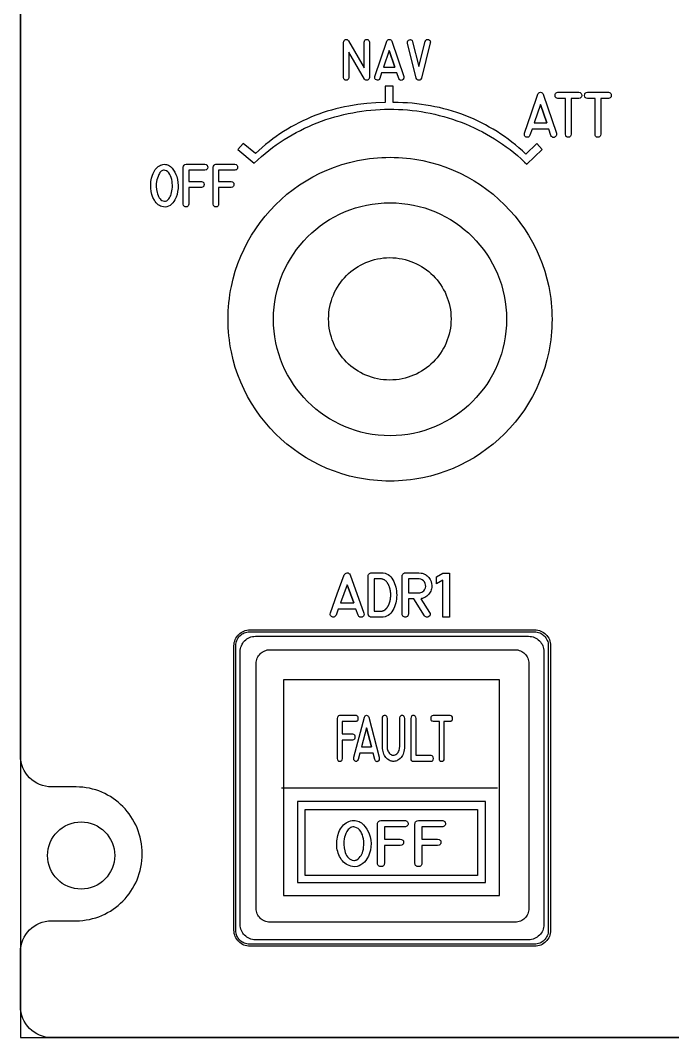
# Model space of a CAD drawing. Extents: x 27 to 704, y 10 to 614.
# Drawn here: x 27 to 75.3, y 416.3 to 491.7 of the extents above; entities that cross this region are included whole.
import ezdxf

# ---------------------------------------------------------------- set-up
doc = ezdxf.new("R2010")
doc.units = 0
for name, color, linetype in [('_BACKPANEL', 5, 'CONTINUOUS'), ('_ENGRAVING', 105, 'CONTINUOUS'), ('_LABELS', 30, 'CONTINUOUS'), ('_TOPLAYER', 1, 'CONTINUOUS')]:
    doc.layers.add(name, color=color, linetype=linetype)

msp = doc.modelspace()

# ---------------------------------------------------------------- linework, layer by layer
at = {"layer": '_BACKPANEL'}
for points in [[(26.965, 549.313), (26.965, 544.563), (26.965, 535.063), (26.965, 525.563), (26.965, 506.563), (26.965, 425.813), (26.965, 416.313), (171.965, 416.313), (171.965, 425.813), (171.965, 506.563), (171.965, 525.563), (171.965, 535.063), (171.965, 544.563), (171.965, 549.313)], [(58.87, 469.59), (58.864, 469.357), (58.847, 469.127), (58.818, 468.9), (58.778, 468.676), (58.728, 468.457), (58.666, 468.242), (58.595, 468.031), (58.514, 467.825), (58.423, 467.624), (58.323, 467.429), (58.214, 467.239), (58.096, 467.055), (57.969, 466.877), (57.835, 466.705), (57.692, 466.541), (57.542, 466.383), (57.384, 466.233), (57.22, 466.091), (57.048, 465.956), (56.871, 465.829), (56.687, 465.711), (56.497, 465.602), (56.301, 465.502), (56.1, 465.411), (55.894, 465.33), (55.683, 465.259), (55.468, 465.198), (55.249, 465.147), (55.025, 465.107), (54.798, 465.078), (54.568, 465.061), (54.335, 465.055), (54.101, 465.061), (53.871, 465.078), (53.644, 465.107), (53.421, 465.147), (53.201, 465.198), (52.986, 465.259), (52.775, 465.33), (52.569, 465.411), (52.368, 465.502), (52.173, 465.602), (51.983, 465.711), (51.799, 465.829), (51.621, 465.956), (51.45, 466.091), (51.285, 466.233), (51.127, 466.383), (50.977, 466.541), (50.835, 466.705), (50.7, 466.877), (50.574, 467.055), (50.456, 467.239), (50.346, 467.429), (50.246, 467.624), (50.155, 467.825), (50.074, 468.031), (50.003, 468.242), (49.942, 468.457), (49.891, 468.676), (49.851, 468.9), (49.822, 469.127), (49.805, 469.357), (49.799, 469.59), (49.805, 469.824), (49.822, 470.054), (49.851, 470.281), (49.891, 470.505), (49.942, 470.724), (50.003, 470.939), (50.074, 471.15), (50.155, 471.356), (50.246, 471.557), (50.346, 471.752), (50.456, 471.942), (50.574, 472.126), (50.7, 472.304), (50.835, 472.476), (50.977, 472.64), (51.127, 472.798), (51.285, 472.948), (51.45, 473.09), (51.621, 473.225), (51.799, 473.352), (51.983, 473.469), (52.173, 473.579), (52.368, 473.679), (52.569, 473.77), (52.775, 473.851), (52.986, 473.922), (53.201, 473.983), (53.421, 474.034), (53.644, 474.074), (53.871, 474.103), (54.101, 474.12), (54.335, 474.126), (54.568, 474.12), (54.798, 474.103), (55.025, 474.074), (55.249, 474.034), (55.468, 473.983), (55.683, 473.922), (55.894, 473.851), (56.1, 473.77), (56.301, 473.679), (56.497, 473.579), (56.687, 473.469), (56.871, 473.352), (57.048, 473.225), (57.22, 473.09), (57.384, 472.948), (57.542, 472.798), (57.692, 472.64), (57.835, 472.476), (57.969, 472.304), (58.096, 472.126), (58.214, 471.942), (58.323, 471.752), (58.423, 471.557), (58.514, 471.356), (58.595, 471.15), (58.666, 470.939), (58.728, 470.724), (58.778, 470.505), (58.818, 470.281), (58.847, 470.054), (58.864, 469.824)], [(43.954, 446.388), (65.05, 446.388), (65.155, 446.383), (65.257, 446.367), (65.356, 446.342), (65.45, 446.307), (65.54, 446.264), (65.625, 446.213), (65.704, 446.154), (65.777, 446.088), (65.843, 446.015), (65.902, 445.936), (65.953, 445.851), (65.996, 445.761), (66.031, 445.667), (66.056, 445.568), (66.072, 445.466), (66.077, 445.36), (66.077, 424.265), (66.072, 424.16), (66.056, 424.058), (66.031, 423.959), (65.996, 423.865), (65.953, 423.775), (65.902, 423.69), (65.843, 423.611), (65.777, 423.538), (65.704, 423.472), (65.625, 423.413), (65.54, 423.362), (65.45, 423.318), (65.356, 423.284), (65.257, 423.259), (65.155, 423.243), (65.05, 423.238), (43.954, 423.238), (43.849, 423.243), (43.747, 423.259), (43.648, 423.284), (43.553, 423.318), (43.464, 423.362), (43.379, 423.413), (43.3, 423.472), (43.227, 423.538), (43.161, 423.611), (43.102, 423.69), (43.05, 423.775), (43.007, 423.865), (42.973, 423.959), (42.948, 424.058), (42.932, 424.16), (42.927, 424.265), (42.927, 445.36), (42.932, 445.466), (42.948, 445.568), (42.973, 445.667), (43.007, 445.761), (43.05, 445.851), (43.102, 445.936), (43.161, 446.015), (43.227, 446.088), (43.3, 446.154), (43.379, 446.213), (43.464, 446.264), (43.553, 446.307), (43.648, 446.342), (43.747, 446.367), (43.849, 446.383)], [(28.977, 429.813), (28.99, 430.067), (29.028, 430.314), (29.089, 430.553), (29.173, 430.781), (29.278, 430.999), (29.402, 431.204), (29.545, 431.396), (29.706, 431.572), (29.883, 431.733), (30.074, 431.876), (30.279, 432.001), (30.497, 432.106), (30.725, 432.189), (30.964, 432.251), (31.211, 432.288), (31.465, 432.301), (31.72, 432.288), (31.967, 432.251), (32.205, 432.189), (32.434, 432.106), (32.651, 432.001), (32.857, 431.876), (33.048, 431.733), (33.225, 431.572), (33.385, 431.396), (33.529, 431.204), (33.653, 430.999), (33.758, 430.781), (33.842, 430.553), (33.903, 430.314), (33.941, 430.067), (33.954, 429.813), (33.941, 429.559), (33.903, 429.311), (33.842, 429.073), (33.758, 428.844), (33.653, 428.627), (33.529, 428.422), (33.385, 428.23), (33.225, 428.054), (33.048, 427.893), (32.857, 427.75), (32.651, 427.625), (32.434, 427.52), (32.205, 427.437), (31.967, 427.375), (31.72, 427.338), (31.465, 427.325), (31.211, 427.338), (30.964, 427.375), (30.725, 427.437), (30.497, 427.52), (30.279, 427.625), (30.074, 427.75), (29.883, 427.893), (29.706, 428.054), (29.545, 428.23), (29.402, 428.422), (29.278, 428.627), (29.173, 428.844), (29.089, 429.073), (29.028, 429.311), (28.99, 429.559)]]:
    msp.add_lwpolyline(points, close=True, dxfattribs=at)
at = {"layer": '_ENGRAVING'}
for points in [[(52.818, 487.478), (52.809, 487.407), (52.783, 487.351), (52.739, 487.309), (52.678, 487.28), (52.611, 487.27), (52.553, 487.281), (52.502, 487.314), (52.46, 487.368), (51.296, 489.36), (51.296, 487.478), (51.272, 487.387), (51.232, 487.323), (51.205, 487.3), (51.174, 487.284), (51.1, 487.271), (51.026, 487.284), (50.995, 487.3), (50.969, 487.323), (50.929, 487.387), (50.906, 487.478), (50.906, 490.089), (50.923, 490.159), (50.953, 490.216), (50.996, 490.26), (51.053, 490.291), (51.114, 490.304), (51.169, 490.293), (51.219, 490.258), (51.264, 490.2), (52.428, 488.205), (52.428, 490.089), (52.45, 490.181), (52.491, 490.247), (52.519, 490.27), (52.551, 490.286), (52.629, 490.298), (52.707, 490.284), (52.738, 490.268), (52.764, 490.245), (52.785, 490.215), (52.801, 490.18), (52.818, 490.089)], [(53.225, 487.559), (53.669, 488.862), (54.115, 490.166), (54.143, 490.225), (54.183, 490.267), (54.234, 490.293), (54.296, 490.302), (54.358, 490.294), (54.41, 490.269), (54.45, 490.226), (54.479, 490.166), (55.367, 487.552), (55.375, 487.457), (55.358, 487.38), (55.34, 487.349), (55.315, 487.322), (55.247, 487.283), (55.172, 487.268), (55.137, 487.272), (55.105, 487.283), (55.048, 487.33), (55, 487.407), (54.857, 487.83), (53.728, 487.83), (53.59, 487.417), (53.541, 487.34), (53.513, 487.313), (53.482, 487.294), (53.45, 487.282), (53.415, 487.279), (53.338, 487.295), (53.269, 487.336), (53.245, 487.362), (53.228, 487.393), (53.213, 487.468)], [(55.642, 490.022), (55.641, 490.117), (55.664, 490.192), (55.685, 490.221), (55.711, 490.246), (55.783, 490.28), (55.86, 490.288), (55.894, 490.281), (55.926, 490.266), (55.954, 490.243), (55.979, 490.213), (56.02, 490.13), (56.487, 488.285), (56.957, 490.148), (56.998, 490.232), (57.024, 490.262), (57.053, 490.284), (57.085, 490.298), (57.12, 490.305), (57.2, 490.294), (57.274, 490.258), (57.3, 490.233), (57.32, 490.203), (57.333, 490.169), (57.34, 490.131), (57.333, 490.04), (56.674, 487.428), (56.642, 487.361), (56.6, 487.313), (56.549, 487.284), (56.488, 487.275), (56.428, 487.283), (56.376, 487.311), (56.333, 487.357), (56.299, 487.422)], [(54.716, 488.245), (54.295, 489.487), (53.871, 488.245)], [(54.295, 489.487), (54.716, 488.245)], [(64.481, 481.052), (65.631, 482.148), (65.217, 482.579), (64.405, 481.804), (64.153, 482.038), (63.896, 482.263), (63.636, 482.482), (63.371, 482.694), (63.103, 482.898), (62.831, 483.094), (62.556, 483.284), (62.276, 483.466), (61.993, 483.641), (61.706, 483.808), (61.416, 483.969), (61.122, 484.121), (60.825, 484.267), (60.525, 484.405), (60.221, 484.536), (59.913, 484.659), (59.603, 484.776), (59.289, 484.884), (58.973, 484.986), (58.653, 485.08), (58.33, 485.166), (58.004, 485.246), (57.676, 485.317), (57.344, 485.382), (57.01, 485.439), (56.672, 485.489), (56.333, 485.531), (55.99, 485.566), (55.645, 485.593), (55.297, 485.613), (54.947, 485.625), (54.595, 485.63), (54.594, 486.83), (53.999, 486.83), (53.997, 485.628), (53.306, 485.605), (52.625, 485.554), (51.955, 485.474), (51.296, 485.366), (50.972, 485.302), (50.65, 485.23), (50.331, 485.151), (50.015, 485.066), (49.702, 484.973), (49.392, 484.873), (49.085, 484.766), (48.781, 484.651), (48.481, 484.53), (48.184, 484.401), (47.89, 484.266), (47.599, 484.123), (47.311, 483.973), (47.027, 483.816), (46.747, 483.651), (46.469, 483.48), (46.196, 483.301), (45.925, 483.115), (45.658, 482.922), (45.395, 482.721), (45.135, 482.513), (44.879, 482.299), (44.627, 482.076), (44.378, 481.847), (43.483, 482.586), (43.072, 482.154), (44.295, 481.137), (44.555, 481.381), (44.82, 481.618), (45.09, 481.847), (45.364, 482.068), (45.643, 482.281), (45.926, 482.487), (46.214, 482.685), (46.505, 482.875), (46.8, 483.058), (47.099, 483.233), (47.402, 483.4), (47.708, 483.56), (48.017, 483.712), (48.329, 483.856), (48.644, 483.992), (48.962, 484.121), (49.283, 484.242), (49.605, 484.355), (49.931, 484.46), (50.258, 484.558), (50.587, 484.648), (50.918, 484.73), (51.25, 484.805), (51.584, 484.872), (51.92, 484.931), (52.256, 484.983), (52.594, 485.026), (52.932, 485.062), (53.271, 485.09), (53.61, 485.111), (53.95, 485.124), (54.29, 485.129), (54.63, 485.126), (54.97, 485.116), (55.31, 485.098), (55.649, 485.072), (55.988, 485.038), (56.325, 484.997), (56.662, 484.948), (56.998, 484.891), (57.333, 484.827), (57.666, 484.755), (57.997, 484.675), (58.327, 484.587), (58.655, 484.492), (58.981, 484.389), (59.305, 484.278), (59.626, 484.159), (59.945, 484.033), (60.261, 483.899), (60.575, 483.757), (60.885, 483.607), (61.192, 483.45), (61.496, 483.285), (61.796, 483.112), (62.093, 482.932), (62.386, 482.743), (62.675, 482.547), (62.96, 482.344), (63.241, 482.132), (63.517, 481.913), (63.788, 481.686), (64.055, 481.451), (64.317, 481.209)], [(64.315, 483.359), (64.805, 484.795), (65.295, 486.232), (65.327, 486.297), (65.37, 486.343), (65.427, 486.372), (65.495, 486.382), (65.564, 486.373), (65.62, 486.345), (65.665, 486.298), (65.697, 486.232), (66.675, 483.351), (66.684, 483.246), (66.678, 483.202), (66.665, 483.162), (66.645, 483.127), (66.618, 483.098), (66.585, 483.074), (66.544, 483.054), (66.501, 483.042), (66.46, 483.038), (66.422, 483.042), (66.387, 483.055), (66.354, 483.077), (66.324, 483.106), (66.271, 483.191), (66.113, 483.657), (64.869, 483.657), (64.717, 483.203), (64.663, 483.117), (64.632, 483.088), (64.598, 483.066), (64.562, 483.054), (64.524, 483.05), (64.483, 483.055), (64.439, 483.068), (64.398, 483.088), (64.364, 483.113), (64.337, 483.142), (64.318, 483.176), (64.306, 483.215), (64.302, 483.259)], [(67.349, 483.273), (67.349, 485.922), (66.789, 485.922), (66.695, 485.943), (66.659, 485.963), (66.629, 485.988), (66.605, 486.02), (66.589, 486.058), (66.576, 486.151), (66.589, 486.245), (66.606, 486.282), (66.629, 486.314), (66.659, 486.34), (66.696, 486.36), (66.789, 486.382), (68.338, 486.382), (68.43, 486.361), (68.466, 486.341), (68.496, 486.315), (68.519, 486.283), (68.536, 486.245), (68.549, 486.151), (68.536, 486.057), (68.52, 486.019), (68.497, 485.988), (68.467, 485.962), (68.431, 485.943), (68.338, 485.922), (67.779, 485.922), (67.779, 483.273), (67.752, 483.172), (67.731, 483.132), (67.706, 483.1), (67.675, 483.075), (67.64, 483.058), (67.599, 483.048), (67.554, 483.045), (67.509, 483.049), (67.47, 483.06), (67.436, 483.078), (67.408, 483.103), (67.385, 483.135), (67.367, 483.174)], [(69.536, 483.273), (69.536, 485.922), (68.976, 485.922), (68.882, 485.943), (68.846, 485.963), (68.816, 485.988), (68.792, 486.02), (68.776, 486.058), (68.763, 486.151), (68.776, 486.245), (68.793, 486.282), (68.816, 486.314), (68.846, 486.34), (68.883, 486.36), (68.976, 486.382), (70.525, 486.382), (70.617, 486.361), (70.653, 486.341), (70.683, 486.315), (70.706, 486.283), (70.723, 486.245), (70.736, 486.151), (70.723, 486.057), (70.707, 486.019), (70.684, 485.988), (70.654, 485.962), (70.618, 485.943), (70.525, 485.922), (69.966, 485.922), (69.966, 483.273), (69.939, 483.172), (69.918, 483.132), (69.892, 483.1), (69.862, 483.075), (69.827, 483.058), (69.786, 483.048), (69.741, 483.045), (69.696, 483.049), (69.657, 483.06), (69.623, 483.078), (69.595, 483.103), (69.572, 483.135), (69.554, 483.174)], [(65.958, 484.115), (65.494, 485.484), (65.027, 484.115)], [(65.494, 485.484), (65.958, 484.115)], [(66.351, 469.563), (66.347, 469.253), (66.335, 468.945), (66.316, 468.64), (66.289, 468.336), (66.255, 468.035), (66.213, 467.735), (66.164, 467.439), (66.107, 467.145), (65.973, 466.564), (65.811, 465.995), (65.623, 465.437), (65.408, 464.892), (65.168, 464.36), (64.903, 463.843), (64.614, 463.341), (64.302, 462.854), (63.967, 462.383), (63.611, 461.93), (63.234, 461.494), (62.836, 461.078), (62.42, 460.68), (61.984, 460.303), (61.531, 459.947), (61.06, 459.612), (60.573, 459.3), (60.071, 459.011), (59.553, 458.746), (59.022, 458.506), (58.477, 458.291), (57.919, 458.102), (57.35, 457.941), (56.769, 457.807), (56.475, 457.75), (56.178, 457.701), (55.879, 457.659), (55.578, 457.625), (55.274, 457.598), (54.969, 457.579), (54.661, 457.567), (54.351, 457.563), (54.041, 457.567), (53.733, 457.579), (53.428, 457.598), (53.124, 457.625), (52.823, 457.659), (52.524, 457.701), (52.227, 457.75), (51.933, 457.807), (51.352, 457.941), (50.783, 458.102), (50.225, 458.291), (49.68, 458.506), (49.148, 458.746), (48.631, 459.011), (48.129, 459.3), (47.642, 459.612), (47.171, 459.947), (46.718, 460.303), (46.282, 460.68), (45.866, 461.078), (45.468, 461.494), (45.091, 461.93), (44.735, 462.383), (44.4, 462.854), (44.088, 463.341), (43.799, 463.843), (43.534, 464.36), (43.294, 464.892), (43.079, 465.437), (42.89, 465.995), (42.729, 466.564), (42.595, 467.145), (42.538, 467.439), (42.489, 467.735), (42.447, 468.035), (42.413, 468.336), (42.386, 468.64), (42.367, 468.945), (42.355, 469.253), (42.351, 469.563), (42.355, 469.873), (42.367, 470.18), (42.386, 470.486), (42.413, 470.79), (42.447, 471.091), (42.489, 471.39), (42.538, 471.687), (42.595, 471.981), (42.729, 472.562), (42.89, 473.131), (43.079, 473.689), (43.294, 474.234), (43.534, 474.765), (43.799, 475.283), (44.088, 475.785), (44.4, 476.272), (44.735, 476.743), (45.091, 477.196), (45.468, 477.631), (45.866, 478.048), (46.282, 478.446), (46.718, 478.823), (47.171, 479.179), (47.642, 479.514), (48.129, 479.826), (48.631, 480.115), (49.148, 480.38), (49.68, 480.62), (50.225, 480.835), (50.783, 481.023), (51.352, 481.185), (51.933, 481.319), (52.227, 481.376), (52.524, 481.425), (52.823, 481.467), (53.124, 481.501), (53.428, 481.528), (53.733, 481.547), (54.041, 481.559), (54.351, 481.563), (54.661, 481.559), (54.969, 481.547), (55.274, 481.528), (55.578, 481.501), (55.879, 481.467), (56.178, 481.425), (56.475, 481.376), (56.769, 481.319), (57.35, 481.185), (57.919, 481.023), (58.477, 480.835), (59.022, 480.62), (59.553, 480.38), (60.071, 480.115), (60.573, 479.826), (61.06, 479.514), (61.531, 479.179), (61.984, 478.823), (62.42, 478.446), (62.836, 478.048), (63.234, 477.631), (63.611, 477.196), (63.967, 476.743), (64.302, 476.272), (64.614, 475.785), (64.903, 475.283), (65.168, 474.765), (65.408, 474.234), (65.623, 473.689), (65.811, 473.131), (65.973, 472.562), (66.107, 471.981), (66.164, 471.687), (66.213, 471.39), (66.255, 471.091), (66.289, 470.79), (66.316, 470.486), (66.335, 470.18), (66.347, 469.873)], [(38.545, 480.134), (38.601, 479.918), (38.636, 479.698), (38.651, 479.474), (38.645, 479.245), (38.618, 479.02), (38.57, 478.805), (38.5, 478.6), (38.409, 478.405), (38.338, 478.291), (38.256, 478.186), (38.162, 478.09), (38.057, 478.003), (37.943, 477.934), (37.822, 477.891), (37.696, 477.876), (37.565, 477.887), (37.458, 477.913), (37.358, 477.948), (37.265, 477.994), (37.178, 478.05), (37.097, 478.116), (37.022, 478.192), (36.955, 478.279), (36.893, 478.375), (36.789, 478.584), (36.71, 478.805), (36.655, 479.037), (36.626, 479.28), (36.621, 479.528), (36.64, 479.772), (36.684, 480.013), (36.752, 480.251), (36.795, 480.365), (36.844, 480.472), (36.899, 480.57), (36.959, 480.66), (37.026, 480.742), (37.099, 480.815), (37.178, 480.881), (37.262, 480.939), (37.349, 480.985), (37.437, 481.018), (37.527, 481.037), (37.62, 481.044), (37.707, 481.04), (37.79, 481.026), (37.868, 481.004), (37.943, 480.972), (38.014, 480.932), (38.081, 480.883), (38.143, 480.825), (38.202, 480.757), (38.308, 480.611), (38.4, 480.458), (38.479, 480.299)], [(37.631, 480.605), (37.567, 480.6), (37.506, 480.586), (37.45, 480.562), (37.397, 480.529), (37.349, 480.486), (37.305, 480.433), (37.264, 480.371), (37.228, 480.299), (37.166, 480.152), (37.117, 480.016), (37.08, 479.891), (37.055, 479.777), (37.036, 479.603), (37.035, 479.395), (37.054, 479.173), (37.096, 478.953), (37.126, 478.846), (37.163, 478.745), (37.206, 478.649), (37.256, 478.558), (37.314, 478.478), (37.38, 478.413), (37.455, 478.362), (37.537, 478.326), (37.635, 478.306), (37.726, 478.313), (37.81, 478.349), (37.887, 478.412), (37.956, 478.49), (38.016, 478.57), (38.067, 478.653), (38.109, 478.739), (38.144, 478.834), (38.174, 478.944), (38.197, 479.068), (38.214, 479.205), (38.224, 479.35), (38.225, 479.494), (38.217, 479.638), (38.201, 479.782), (38.175, 479.923), (38.14, 480.056), (38.095, 480.182), (38.039, 480.302), (37.973, 480.407), (37.894, 480.491), (37.802, 480.554), (37.698, 480.596)], [(39.034, 478.099), (39.034, 480.825), (39.057, 480.915), (39.098, 480.981), (39.126, 481.006), (39.159, 481.024), (39.239, 481.044), (40.641, 481.044), (40.729, 481.024), (40.763, 481.005), (40.792, 480.981), (40.814, 480.951), (40.829, 480.915), (40.842, 480.825), (40.829, 480.736), (40.813, 480.701), (40.791, 480.671), (40.762, 480.647), (40.727, 480.628), (40.638, 480.61), (39.441, 480.61), (39.441, 479.765), (40.374, 479.765), (40.462, 479.746), (40.496, 479.728), (40.525, 479.705), (40.547, 479.676), (40.563, 479.641), (40.577, 479.556), (40.565, 479.469), (40.55, 479.434), (40.528, 479.403), (40.499, 479.377), (40.464, 479.357), (40.374, 479.33), (39.441, 479.33), (39.441, 478.099), (39.423, 478.005), (39.406, 477.968), (39.384, 477.938), (39.357, 477.914), (39.325, 477.897), (39.245, 477.882), (39.201, 477.885), (39.163, 477.895), (39.13, 477.911), (39.101, 477.935), (39.077, 477.966), (39.058, 478.003)], [(41.247, 478.099), (41.247, 480.825), (41.27, 480.915), (41.312, 480.981), (41.34, 481.006), (41.372, 481.024), (41.453, 481.044), (42.854, 481.044), (42.942, 481.024), (42.976, 481.005), (43.005, 480.981), (43.027, 480.951), (43.042, 480.915), (43.055, 480.825), (43.042, 480.736), (43.026, 480.701), (43.004, 480.671), (42.975, 480.647), (42.94, 480.628), (42.851, 480.61), (41.654, 480.61), (41.654, 479.765), (42.587, 479.765), (42.675, 479.746), (42.71, 479.728), (42.738, 479.705), (42.76, 479.676), (42.776, 479.641), (42.79, 479.556), (42.779, 479.469), (42.763, 479.434), (42.741, 479.403), (42.712, 479.377), (42.677, 479.357), (42.587, 479.33), (41.654, 479.33), (41.654, 478.099), (41.636, 478.005), (41.619, 477.968), (41.598, 477.938), (41.57, 477.914), (41.538, 477.897), (41.458, 477.882), (41.415, 477.885), (41.376, 477.895), (41.343, 477.911), (41.314, 477.935), (41.29, 477.966), (41.271, 478.003)], [(62.985, 469.563), (62.974, 469.119), (62.94, 468.68), (62.886, 468.248), (62.81, 467.823), (62.713, 467.405), (62.597, 466.995), (62.461, 466.594), (62.306, 466.202), (62.134, 465.82), (61.943, 465.447), (61.735, 465.086), (61.51, 464.736), (61.27, 464.397), (61.013, 464.071), (60.742, 463.758), (60.456, 463.458), (60.156, 463.172), (59.843, 462.901), (59.517, 462.644), (59.178, 462.403), (58.828, 462.179), (58.466, 461.971), (58.094, 461.78), (57.712, 461.607), (57.32, 461.453), (56.918, 461.317), (56.509, 461.201), (56.091, 461.104), (55.666, 461.028), (55.234, 460.974), (54.795, 460.94), (54.351, 460.929), (53.907, 460.94), (53.468, 460.974), (53.036, 461.028), (52.611, 461.104), (52.193, 461.201), (51.784, 461.317), (51.382, 461.453), (50.99, 461.607), (50.608, 461.78), (50.236, 461.971), (49.874, 462.179), (49.524, 462.403), (49.185, 462.644), (48.859, 462.901), (48.546, 463.172), (48.246, 463.458), (47.96, 463.758), (47.689, 464.071), (47.432, 464.397), (47.192, 464.736), (46.967, 465.086), (46.759, 465.447), (46.568, 465.82), (46.395, 466.202), (46.241, 466.594), (46.105, 466.995), (45.989, 467.405), (45.892, 467.823), (45.816, 468.248), (45.762, 468.68), (45.728, 469.119), (45.717, 469.563), (45.728, 470.007), (45.762, 470.446), (45.816, 470.878), (45.892, 471.303), (45.989, 471.721), (46.105, 472.13), (46.241, 472.532), (46.395, 472.924), (46.568, 473.306), (46.759, 473.678), (46.967, 474.04), (47.192, 474.39), (47.432, 474.729), (47.689, 475.055), (47.96, 475.368), (48.246, 475.668), (48.546, 475.954), (48.859, 476.225), (49.185, 476.482), (49.524, 476.722), (49.874, 476.947), (50.236, 477.155), (50.608, 477.346), (50.99, 477.518), (51.382, 477.673), (51.784, 477.809), (52.193, 477.925), (52.611, 478.022), (53.036, 478.097), (53.468, 478.152), (53.907, 478.186), (54.351, 478.197), (54.795, 478.186), (55.234, 478.152), (55.666, 478.097), (56.091, 478.022), (56.509, 477.925), (56.918, 477.809), (57.32, 477.673), (57.712, 477.518), (58.094, 477.346), (58.466, 477.155), (58.828, 476.947), (59.178, 476.722), (59.517, 476.482), (59.843, 476.225), (60.156, 475.954), (60.456, 475.668), (60.742, 475.368), (61.013, 475.055), (61.27, 474.729), (61.51, 474.39), (61.735, 474.04), (61.943, 473.678), (62.134, 473.306), (62.306, 472.924), (62.461, 472.532), (62.597, 472.13), (62.713, 471.721), (62.81, 471.303), (62.886, 470.878), (62.94, 470.446), (62.974, 470.007)], [(49.931, 447.789), (50.446, 449.202), (50.963, 450.614), (50.996, 450.678), (51.042, 450.724), (51.102, 450.752), (51.174, 450.761), (51.246, 450.753), (51.306, 450.725), (51.352, 450.679), (51.386, 450.614), (52.417, 447.781), (52.427, 447.678), (52.42, 447.634), (52.407, 447.595), (52.386, 447.561), (52.358, 447.532), (52.322, 447.508), (52.279, 447.489), (52.234, 447.477), (52.191, 447.473), (52.151, 447.478), (52.114, 447.49), (52.079, 447.511), (52.047, 447.54), (51.991, 447.624), (51.825, 448.082), (50.514, 448.082), (50.354, 447.635), (50.297, 447.551), (50.264, 447.522), (50.229, 447.501), (50.191, 447.489), (50.15, 447.485), (50.107, 447.49), (50.061, 447.503), (50.017, 447.523), (49.982, 447.547), (49.954, 447.576), (49.933, 447.609), (49.921, 447.647), (49.916, 447.69)], [(52.959, 450.761), (53.717, 450.761), (53.854, 450.753), (53.981, 450.729), (54.1, 450.689), (54.211, 450.633), (54.312, 450.561), (54.404, 450.473), (54.488, 450.369), (54.563, 450.249), (54.629, 450.119), (54.686, 449.986), (54.734, 449.85), (54.774, 449.71), (54.805, 449.568), (54.827, 449.422), (54.84, 449.273), (54.844, 449.121), (54.84, 448.968), (54.827, 448.819), (54.805, 448.674), (54.774, 448.531), (54.734, 448.392), (54.686, 448.255), (54.628, 448.122), (54.562, 447.993), (54.487, 447.872), (54.403, 447.768), (54.311, 447.68), (54.21, 447.608), (54.1, 447.552), (53.981, 447.512), (53.853, 447.488), (53.717, 447.48), (52.959, 447.48), (52.963, 447.48), (52.959, 447.48), (52.901, 447.489), (52.828, 447.518), (52.776, 447.564), (52.745, 447.627), (52.736, 447.707), (52.734, 447.707), (52.736, 450.537), (52.734, 450.55), (52.74, 450.592), (52.754, 450.631), (52.775, 450.667), (52.804, 450.7), (52.838, 450.727), (52.876, 450.746), (52.917, 450.758), (52.961, 450.761)], [(53.717, 447.932), (53.723, 447.932), (53.731, 447.932), (53.737, 447.932), (53.744, 447.933), (53.751, 447.934), (53.76, 447.935), (53.767, 447.936), (53.775, 447.936), (53.781, 447.937), (53.789, 447.938), (53.802, 447.941), (53.809, 447.944), (53.817, 447.948), (53.824, 447.948), (53.833, 447.951), (53.839, 447.952), (53.847, 447.956), (53.862, 447.962), (53.878, 447.969), (53.884, 447.971), (53.892, 447.975), (53.905, 447.983), (53.921, 447.991), (53.928, 447.995), (53.936, 448.001), (53.95, 448.01), (53.957, 448.014), (53.966, 448.02), (53.973, 448.025), (53.981, 448.031), (53.987, 448.035), (53.995, 448.041), (54.011, 448.053), (54.024, 448.066), (54.03, 448.073), (54.039, 448.081), (54.045, 448.087), (54.053, 448.095), (54.067, 448.108), (54.074, 448.114), (54.082, 448.122), (54.088, 448.13), (54.096, 448.138), (54.109, 448.154), (54.124, 448.172), (54.137, 448.19), (54.143, 448.198), (54.151, 448.207), (54.157, 448.217), (54.164, 448.226), (54.17, 448.237), (54.177, 448.247), (54.19, 448.267), (54.195, 448.277), (54.203, 448.287), (54.208, 448.298), (54.215, 448.308), (54.225, 448.329), (54.231, 448.34), (54.238, 448.353), (54.244, 448.363), (54.251, 448.376), (54.255, 448.387), (54.261, 448.4), (54.272, 448.424), (54.283, 448.449), (54.287, 448.461), (54.293, 448.475), (54.297, 448.488), (54.302, 448.502), (54.31, 448.528), (54.314, 448.541), (54.32, 448.555), (54.328, 448.582), (54.338, 448.609), (54.34, 448.623), (54.344, 448.638), (54.347, 448.652), (54.352, 448.667), (54.355, 448.679), (54.359, 448.694), (54.363, 448.725), (54.366, 448.738), (54.37, 448.754), (54.371, 448.767), (54.375, 448.783), (54.38, 448.813), (54.382, 448.827), (54.386, 448.843), (54.389, 448.874), (54.39, 448.887), (54.392, 448.904), (54.396, 448.935), (54.397, 448.965), (54.399, 448.997), (54.4, 449.028), (54.401, 449.043), (54.404, 449.06), (54.404, 449.073), (54.405, 449.09), (54.405, 449.105), (54.405, 449.121), (54.405, 449.136), (54.405, 449.151), (54.404, 449.166), (54.404, 449.183), (54.404, 449.198), (54.404, 449.214), (54.4, 449.246), (54.399, 449.274), (54.396, 449.308), (54.394, 449.337), (54.391, 449.367), (54.388, 449.382), (54.388, 449.398), (54.381, 449.428), (54.378, 449.442), (54.376, 449.457), (54.371, 449.488), (54.367, 449.518), (54.359, 449.547), (54.354, 449.574), (54.349, 449.588), (54.346, 449.603), (54.341, 449.617), (54.338, 449.632), (54.33, 449.659), (54.322, 449.686), (54.316, 449.698), (54.312, 449.712), (54.302, 449.739), (54.293, 449.765), (54.287, 449.777), (54.283, 449.79), (54.277, 449.802), (54.272, 449.814), (54.261, 449.838), (54.251, 449.861), (54.24, 449.885), (54.233, 449.895), (54.228, 449.906), (54.215, 449.928), (54.203, 449.949), (54.195, 449.959), (54.19, 449.97), (54.177, 449.989), (54.17, 449.999), (54.166, 450.008), (54.138, 450.045), (54.113, 450.08), (54.084, 450.112), (54.055, 450.143), (54.027, 450.17), (53.997, 450.194), (53.966, 450.218), (53.936, 450.239), (53.907, 450.257), (53.878, 450.271), (53.847, 450.282), (53.817, 450.294), (53.802, 450.298), (53.789, 450.303), (53.76, 450.308), (53.731, 450.31), (53.723, 450.31), (53.717, 450.31), (53.186, 450.31), (53.186, 447.932)], [(57.286, 447.827), (57.321, 447.741), (57.326, 447.7), (57.323, 447.661), (57.312, 447.624), (57.292, 447.588), (57.228, 447.523), (57.188, 447.5), (57.145, 447.487), (57.099, 447.482), (57.05, 447.486), (57.003, 447.499), (56.963, 447.52), (56.93, 447.549), (56.903, 447.586), (56.11, 448.834), (55.708, 448.834), (55.708, 447.706), (55.7, 447.641), (55.676, 447.586), (55.637, 447.54), (55.581, 447.505), (55.518, 447.483), (55.458, 447.48), (55.399, 447.495), (55.343, 447.528), (55.304, 447.564), (55.277, 447.605), (55.26, 447.653), (55.255, 447.706), (55.255, 450.537), (55.259, 450.582), (55.271, 450.623), (55.291, 450.661), (55.32, 450.696), (55.354, 450.725), (55.392, 450.745), (55.434, 450.757), (55.48, 450.761), (56.479, 450.761), (56.653, 450.747), (56.735, 450.729), (56.815, 450.704), (56.892, 450.672), (56.966, 450.633), (57.036, 450.587), (57.104, 450.533), (57.224, 450.411), (57.319, 450.274), (57.389, 450.122), (57.434, 449.954), (57.446, 449.86), (57.449, 449.769), (57.443, 449.678), (57.428, 449.59), (57.403, 449.502), (57.369, 449.417), (57.326, 449.332), (57.274, 449.25), (57.215, 449.172), (57.151, 449.102), (57.082, 449.04), (57.009, 448.986), (56.931, 448.94), (56.849, 448.903), (56.762, 448.873), (56.67, 448.851), (56.639, 448.847)], [(56.479, 449.284), (56.559, 449.29), (56.636, 449.309), (56.711, 449.34), (56.782, 449.383), (56.846, 449.437), (56.898, 449.498), (56.939, 449.567), (56.969, 449.643), (56.993, 449.763), (56.99, 449.878), (56.959, 449.987), (56.9, 450.089), (56.821, 450.178), (56.728, 450.244), (56.621, 450.288), (56.501, 450.31), (55.708, 450.31), (55.708, 449.284)], [(58.753, 447.47), (58.267, 447.47), (58.267, 450.216), (57.802, 449.953), (57.802, 450.457), (58.267, 450.746), (58.753, 450.746)], [(51.661, 448.533), (51.172, 449.879), (50.68, 448.533)], [(51.172, 449.879), (51.661, 448.533)], [(43.982, 446.541), (65.057, 446.541), (65.179, 446.535), (65.298, 446.517), (65.412, 446.488), (65.522, 446.448), (65.626, 446.398), (65.724, 446.338), (65.815, 446.27), (65.9, 446.193), (65.977, 446.109), (66.045, 446.017), (66.105, 445.919), (66.155, 445.815), (66.194, 445.705), (66.224, 445.591), (66.242, 445.473), (66.248, 445.351), (66.248, 424.275), (66.242, 424.153), (66.224, 424.035), (66.194, 423.92), (66.155, 423.811), (66.105, 423.707), (66.045, 423.609), (65.977, 423.517), (65.9, 423.433), (65.815, 423.356), (65.724, 423.287), (65.626, 423.228), (65.522, 423.178), (65.412, 423.138), (65.298, 423.109), (65.179, 423.091), (65.057, 423.085), (43.982, 423.085), (43.86, 423.091), (43.741, 423.109), (43.627, 423.138), (43.518, 423.178), (43.413, 423.228), (43.315, 423.287), (43.224, 423.356), (43.139, 423.433), (43.062, 423.517), (42.994, 423.609), (42.935, 423.707), (42.885, 423.811), (42.845, 423.92), (42.815, 424.035), (42.797, 424.153), (42.791, 424.275), (42.791, 445.351), (42.797, 445.473), (42.815, 445.591), (42.845, 445.705), (42.885, 445.815), (42.935, 445.919), (42.994, 446.017), (43.062, 446.109), (43.139, 446.193), (43.224, 446.27), (43.315, 446.338), (43.413, 446.398), (43.518, 446.448), (43.627, 446.488), (43.741, 446.517), (43.86, 446.535)], [(44.39, 446.063), (64.606, 446.063), (64.723, 446.057), (64.837, 446.04), (64.946, 446.012), (65.051, 445.974), (65.151, 445.926), (65.245, 445.868), (65.333, 445.803), (65.414, 445.729), (65.488, 445.648), (65.553, 445.56), (65.61, 445.466), (65.658, 445.366), (65.697, 445.261), (65.725, 445.152), (65.742, 445.038), (65.748, 444.921), (65.748, 424.705), (65.742, 424.588), (65.725, 424.474), (65.697, 424.365), (65.658, 424.26), (65.61, 424.16), (65.553, 424.066), (65.488, 423.978), (65.414, 423.897), (65.333, 423.823), (65.245, 423.757), (65.151, 423.7), (65.051, 423.652), (64.946, 423.614), (64.837, 423.586), (64.723, 423.569), (64.606, 423.563), (44.39, 423.563), (44.273, 423.569), (44.159, 423.586), (44.05, 423.614), (43.944, 423.652), (43.845, 423.7), (43.75, 423.757), (43.663, 423.823), (43.582, 423.897), (43.508, 423.978), (43.442, 424.066), (43.385, 424.16), (43.337, 424.26), (43.299, 424.365), (43.271, 424.474), (43.254, 424.588), (43.248, 424.705), (43.248, 444.921), (43.254, 445.038), (43.271, 445.152), (43.299, 445.261), (43.337, 445.366), (43.385, 445.466), (43.442, 445.56), (43.508, 445.648), (43.582, 445.729), (43.663, 445.803), (43.75, 445.868), (43.845, 445.926), (43.944, 445.974), (44.05, 446.012), (44.159, 446.04), (44.273, 446.057)]]:
    msp.add_lwpolyline(points, close=True, dxfattribs=at)
at = {"layer": '_LABELS'}
for points in [[(62.459, 426.839), (62.459, 442.841), (46.459, 442.841), (46.459, 426.839)], [(50.459, 437.013), (50.459, 439.973), (50.478, 440.071), (50.513, 440.144), (50.564, 440.191), (50.631, 440.212), (51.804, 440.212), (51.844, 440.204), (51.878, 440.19), (51.907, 440.17), (51.931, 440.143), (51.962, 440.071), (51.973, 439.974), (51.962, 439.878), (51.93, 439.806), (51.906, 439.78), (51.877, 439.761), (51.842, 439.747), (51.802, 439.74), (50.799, 439.74), (50.799, 438.822), (51.581, 438.822), (51.655, 438.802), (51.684, 438.783), (51.707, 438.757), (51.74, 438.689), (51.751, 438.596), (51.741, 438.502), (51.71, 438.43), (51.686, 438.402), (51.656, 438.379), (51.581, 438.351), (50.799, 438.351), (50.799, 437.013), (50.785, 436.912), (50.752, 436.839), (50.729, 436.813), (50.702, 436.794), (50.671, 436.783), (50.635, 436.779), (50.599, 436.781), (50.567, 436.792), (50.539, 436.81), (50.515, 436.836), (50.479, 436.909)], [(51.672, 437.099), (52.061, 438.578), (52.45, 440.057), (52.475, 440.124), (52.51, 440.172), (52.555, 440.201), (52.609, 440.212), (52.664, 440.203), (52.709, 440.174), (52.744, 440.126), (52.769, 440.057), (53.546, 437.091), (53.554, 436.983), (53.539, 436.896), (53.501, 436.83), (53.475, 436.805), (53.442, 436.785), (53.408, 436.772), (53.376, 436.768), (53.346, 436.773), (53.318, 436.786), (53.267, 436.839), (53.225, 436.926), (53.1, 437.406), (52.112, 437.406), (51.991, 436.938), (51.948, 436.85), (51.924, 436.819), (51.897, 436.798), (51.868, 436.785), (51.838, 436.781), (51.805, 436.786), (51.77, 436.799), (51.71, 436.846), (51.674, 436.911), (51.661, 436.995)], [(55.42, 437.908), (55.42, 437.874), (55.415, 437.774), (55.399, 437.649), (55.377, 437.534), (55.348, 437.426), (55.313, 437.327), (55.272, 437.237), (55.224, 437.155), (55.171, 437.081), (55.11, 437.016), (54.982, 436.91), (54.916, 436.869), (54.848, 436.837), (54.78, 436.812), (54.711, 436.796), (54.641, 436.788), (54.57, 436.788), (54.499, 436.796), (54.429, 436.812), (54.361, 436.836), (54.295, 436.868), (54.166, 436.957), (54.044, 437.077), (53.988, 437.149), (53.939, 437.23), (53.896, 437.317), (53.86, 437.413), (53.831, 437.517), (53.809, 437.628), (53.794, 437.747), (53.785, 437.874), (53.785, 437.908), (53.785, 439.977), (53.799, 440.067), (53.832, 440.142), (53.876, 440.19), (53.929, 440.212), (53.992, 440.207), (54.051, 440.179), (54.093, 440.131), (54.119, 440.064), (54.127, 439.977), (54.127, 437.908), (54.149, 437.727), (54.17, 437.646), (54.198, 437.571), (54.232, 437.501), (54.272, 437.438), (54.319, 437.381), (54.373, 437.331), (54.43, 437.289), (54.488, 437.26), (54.546, 437.243), (54.606, 437.239), (54.666, 437.247), (54.727, 437.268), (54.789, 437.302), (54.851, 437.347), (54.904, 437.397), (54.949, 437.453), (54.986, 437.516), (55.016, 437.586), (55.058, 437.739), (55.079, 437.908), (55.079, 439.977), (55.081, 440.022), (55.103, 440.111), (55.141, 440.172), (55.166, 440.192), (55.195, 440.204), (55.264, 440.208), (55.332, 440.186), (55.359, 440.166), (55.381, 440.14), (55.41, 440.071), (55.42, 439.977)], [(56.08, 436.773), (56.014, 436.793), (55.963, 436.838), (55.928, 436.91), (55.908, 437.007), (55.908, 439.973), (55.929, 440.079), (55.965, 440.154), (55.989, 440.18), (56.017, 440.198), (56.049, 440.208), (56.085, 440.211), (56.121, 440.206), (56.152, 440.195), (56.18, 440.176), (56.202, 440.149), (56.235, 440.076), (56.25, 439.973), (56.25, 437.242), (57.369, 437.243), (57.444, 437.218), (57.474, 437.197), (57.498, 437.17), (57.53, 437.098), (57.54, 437.003), (57.528, 436.908), (57.496, 436.838), (57.472, 436.813), (57.442, 436.793), (57.368, 436.773)], [(58.005, 437.01), (58.005, 439.739), (57.56, 439.739), (57.486, 439.76), (57.457, 439.78), (57.433, 439.807), (57.401, 439.878), (57.391, 439.974), (57.402, 440.071), (57.434, 440.142), (57.457, 440.169), (57.486, 440.189), (57.56, 440.212), (58.791, 440.212), (58.864, 440.19), (58.893, 440.17), (58.916, 440.143), (58.948, 440.071), (58.959, 439.974), (58.948, 439.877), (58.917, 439.806), (58.893, 439.78), (58.864, 439.76), (58.83, 439.746), (58.791, 439.739), (58.347, 439.739), (58.347, 437.01), (58.325, 436.906), (58.288, 436.832), (58.264, 436.807), (58.236, 436.789), (58.204, 436.778), (58.168, 436.775), (58.133, 436.78), (58.101, 436.791), (58.075, 436.81), (58.052, 436.836), (58.02, 436.909)], [(52.977, 437.878), (52.608, 439.287), (52.237, 437.878)], [(52.608, 439.287), (52.977, 437.878)], [(47.486, 433.822), (47.486, 433.68), (47.486, 427.822), (61.432, 427.822), (61.432, 433.822)], [(48.056, 433.224), (60.842, 433.224), (60.842, 428.322), (48.056, 428.322)], [(52.809, 431.423), (52.879, 431.19), (52.924, 430.952), (52.942, 430.71), (52.935, 430.464), (52.901, 430.221), (52.841, 429.988), (52.753, 429.767), (52.639, 429.556), (52.551, 429.434), (52.448, 429.32), (52.33, 429.217), (52.198, 429.123), (52.055, 429.048), (51.904, 429.002), (51.747, 428.985), (51.582, 428.998), (51.448, 429.025), (51.323, 429.064), (51.206, 429.113), (51.097, 429.174), (50.996, 429.245), (50.903, 429.327), (50.818, 429.42), (50.741, 429.525), (50.671, 429.636), (50.61, 429.75), (50.557, 429.868), (50.511, 429.988), (50.473, 430.112), (50.443, 430.239), (50.421, 430.368), (50.406, 430.501), (50.399, 430.635), (50.4, 430.769), (50.408, 430.901), (50.424, 431.033), (50.448, 431.163), (50.479, 431.293), (50.564, 431.55), (50.618, 431.673), (50.679, 431.788), (50.748, 431.894), (50.824, 431.991), (50.907, 432.079), (50.998, 432.159), (51.097, 432.23), (51.203, 432.292), (51.311, 432.342), (51.422, 432.377), (51.535, 432.399), (51.651, 432.406), (51.76, 432.401), (51.863, 432.386), (51.962, 432.362), (52.056, 432.328), (52.144, 432.285), (52.228, 432.232), (52.306, 432.169), (52.379, 432.096), (52.512, 431.938), (52.628, 431.773), (52.727, 431.602)], [(53.422, 429.226), (53.422, 432.169), (53.433, 432.221), (53.45, 432.266), (53.473, 432.305), (53.503, 432.338), (53.538, 432.365), (53.579, 432.385), (53.679, 432.406), (55.434, 432.406), (55.493, 432.398), (55.544, 432.384), (55.588, 432.364), (55.623, 432.338), (55.651, 432.305), (55.67, 432.266), (55.682, 432.221), (55.686, 432.17), (55.682, 432.118), (55.67, 432.073), (55.65, 432.035), (55.622, 432.003), (55.586, 431.977), (55.542, 431.957), (55.49, 431.944), (55.431, 431.937), (53.931, 431.937), (53.931, 431.024), (55.101, 431.024), (55.21, 431.004), (55.254, 430.985), (55.289, 430.96), (55.317, 430.929), (55.337, 430.891), (55.35, 430.848), (55.354, 430.799), (55.351, 430.75), (55.34, 430.706), (55.32, 430.667), (55.293, 430.634), (55.257, 430.606), (55.213, 430.584), (55.101, 430.556), (53.931, 430.556), (53.931, 429.226), (53.923, 429.172), (53.909, 429.125), (53.888, 429.085), (53.861, 429.053), (53.827, 429.027), (53.786, 429.008), (53.739, 428.997), (53.686, 428.993), (53.632, 428.995), (53.584, 429.006), (53.542, 429.024), (53.506, 429.049), (53.476, 429.082), (53.452, 429.123), (53.434, 429.171)], [(56.194, 429.226), (56.194, 432.169), (56.205, 432.221), (56.222, 432.266), (56.245, 432.305), (56.274, 432.338), (56.31, 432.365), (56.351, 432.385), (56.451, 432.406), (58.206, 432.406), (58.265, 432.398), (58.316, 432.384), (58.36, 432.364), (58.395, 432.338), (58.423, 432.305), (58.442, 432.266), (58.454, 432.221), (58.458, 432.17), (58.454, 432.118), (58.442, 432.073), (58.422, 432.035), (58.394, 432.003), (58.358, 431.977), (58.314, 431.957), (58.262, 431.944), (58.202, 431.937), (56.703, 431.937), (56.703, 431.024), (57.872, 431.024), (57.982, 431.004), (58.025, 430.985), (58.061, 430.96), (58.089, 430.929), (58.109, 430.891), (58.122, 430.848), (58.126, 430.799), (58.123, 430.75), (58.112, 430.706), (58.092, 430.667), (58.065, 430.634), (58.029, 430.606), (57.985, 430.584), (57.872, 430.556), (56.703, 430.556), (56.703, 429.226), (56.695, 429.172), (56.681, 429.125), (56.66, 429.085), (56.633, 429.053), (56.599, 429.027), (56.558, 429.008), (56.511, 428.997), (56.458, 428.993), (56.404, 428.995), (56.356, 429.006), (56.314, 429.024), (56.278, 429.049), (56.248, 429.082), (56.224, 429.123), (56.206, 429.171)], [(51.665, 431.932), (51.584, 431.927), (51.508, 431.911), (51.438, 431.885), (51.372, 431.849), (51.312, 431.803), (51.256, 431.746), (51.206, 431.679), (51.16, 431.602), (51.082, 431.443), (51.02, 431.295), (50.974, 431.161), (50.944, 431.038), (50.92, 430.85), (50.918, 430.626), (50.942, 430.385), (50.994, 430.148), (51.032, 430.033), (51.078, 429.923), (51.133, 429.82), (51.196, 429.722), (51.268, 429.636), (51.351, 429.565), (51.444, 429.51), (51.547, 429.471), (51.67, 429.45), (51.728, 429.45), (51.784, 429.458), (51.837, 429.473), (51.889, 429.496), (51.985, 429.564), (52.072, 429.648), (52.147, 429.735), (52.211, 429.825), (52.263, 429.917), (52.308, 430.02), (52.344, 430.139), (52.373, 430.272), (52.395, 430.421), (52.407, 430.576), (52.408, 430.732), (52.399, 430.888), (52.379, 431.044), (52.347, 431.195), (52.302, 431.339), (52.245, 431.476), (52.176, 431.604), (52.093, 431.718), (51.994, 431.808), (51.879, 431.876), (51.749, 431.922)]]:
    msp.add_lwpolyline(points, close=True, dxfattribs=at)
msp.add_lwpolyline([(46.319, 434.84), (62.319, 434.84)], dxfattribs=at)
at = {"layer": '_TOPLAYER'}
msp.add_lwpolyline([(169.686, 416.313), (29.286, 416.313), (29.05, 416.325), (28.82, 416.36), (28.598, 416.418), (28.385, 416.496), (28.182, 416.594), (27.991, 416.711), (27.813, 416.845), (27.649, 416.995), (27.499, 417.161), (27.366, 417.34), (27.25, 417.532), (27.152, 417.736), (27.074, 417.95), (27.017, 418.173), (26.982, 418.404), (26.97, 418.642), (26.97, 422.659), (26.983, 422.895), (27.019, 423.125), (27.076, 423.346), (27.154, 423.559), (27.251, 423.761), (27.367, 423.951), (27.499, 424.129), (27.648, 424.293), (27.811, 424.443), (27.989, 424.576), (28.178, 424.693), (28.379, 424.791), (28.591, 424.869), (28.811, 424.927), (29.04, 424.964), (29.275, 424.978), (31.088, 424.978), (31.34, 424.984), (31.589, 425.003), (31.835, 425.035), (32.076, 425.079), (32.314, 425.135), (32.546, 425.202), (32.774, 425.28), (32.997, 425.37), (33.214, 425.469), (33.426, 425.579), (33.631, 425.699), (33.83, 425.829), (34.023, 425.967), (34.208, 426.115), (34.386, 426.271), (34.556, 426.436), (34.719, 426.608), (34.873, 426.789), (35.019, 426.976), (35.156, 427.171), (35.283, 427.372), (35.401, 427.58), (35.51, 427.793), (35.608, 428.013), (35.696, 428.238), (35.773, 428.468), (35.839, 428.703), (35.894, 428.942), (35.937, 429.185), (35.968, 429.432), (35.987, 429.683), (35.993, 429.937), (35.987, 430.191), (35.968, 430.442), (35.937, 430.689), (35.894, 430.933), (35.839, 431.172), (35.773, 431.407), (35.696, 431.637), (35.608, 431.862), (35.51, 432.081), (35.401, 432.295), (35.283, 432.503), (35.156, 432.704), (35.019, 432.899), (34.873, 433.086), (34.719, 433.267), (34.556, 433.439), (34.386, 433.604), (34.208, 433.76), (34.023, 433.908), (33.83, 434.047), (33.631, 434.176), (33.426, 434.296), (33.214, 434.406), (32.997, 434.506), (32.774, 434.595), (32.546, 434.673), (32.314, 434.741), (32.076, 434.796), (31.835, 434.84), (31.589, 434.872), (31.34, 434.891), (31.088, 434.898), (29.286, 434.898), (29.05, 434.91), (28.82, 434.945), (28.598, 435.002), (28.385, 435.081), (28.182, 435.179), (27.991, 435.296), (27.813, 435.43), (27.649, 435.58), (27.499, 435.745), (27.366, 435.925), (27.25, 436.117), (27.152, 436.32), (27.074, 436.534), (27.017, 436.758), (26.982, 436.989), (26.97, 437.227), (26.97, 439.551), (26.97, 449.187), (26.965, 450.313), (26.97, 466.048), (26.97, 466.905), (26.97, 498.041)], dxfattribs=at)
for points in [[(62.985, 469.563), (62.974, 469.119), (62.94, 468.68), (62.886, 468.248), (62.81, 467.823), (62.713, 467.405), (62.597, 466.995), (62.461, 466.594), (62.306, 466.202), (62.134, 465.82), (61.943, 465.447), (61.735, 465.086), (61.51, 464.736), (61.27, 464.397), (61.013, 464.071), (60.742, 463.758), (60.456, 463.458), (60.156, 463.172), (59.843, 462.901), (59.517, 462.644), (59.178, 462.403), (58.828, 462.179), (58.466, 461.971), (58.094, 461.78), (57.712, 461.607), (57.32, 461.453), (56.918, 461.317), (56.509, 461.201), (56.091, 461.104), (55.666, 461.028), (55.234, 460.974), (54.795, 460.94), (54.351, 460.929), (53.907, 460.94), (53.468, 460.974), (53.036, 461.028), (52.611, 461.104), (52.193, 461.201), (51.784, 461.317), (51.382, 461.453), (50.99, 461.607), (50.608, 461.78), (50.236, 461.971), (49.874, 462.179), (49.524, 462.403), (49.185, 462.644), (48.859, 462.901), (48.546, 463.172), (48.246, 463.458), (47.96, 463.758), (47.689, 464.071), (47.432, 464.397), (47.192, 464.736), (46.967, 465.086), (46.759, 465.447), (46.568, 465.82), (46.395, 466.202), (46.241, 466.594), (46.105, 466.995), (45.989, 467.405), (45.892, 467.823), (45.816, 468.248), (45.762, 468.68), (45.728, 469.119), (45.717, 469.563), (45.728, 470.007), (45.762, 470.446), (45.816, 470.878), (45.892, 471.303), (45.989, 471.721), (46.105, 472.13), (46.241, 472.532), (46.395, 472.924), (46.568, 473.306), (46.759, 473.678), (46.967, 474.04), (47.192, 474.39), (47.432, 474.729), (47.689, 475.055), (47.96, 475.368), (48.246, 475.668), (48.546, 475.954), (48.859, 476.225), (49.185, 476.482), (49.524, 476.722), (49.874, 476.947), (50.236, 477.155), (50.608, 477.346), (50.99, 477.518), (51.382, 477.673), (51.784, 477.809), (52.193, 477.925), (52.611, 478.022), (53.036, 478.097), (53.468, 478.152), (53.907, 478.186), (54.351, 478.197), (54.795, 478.186), (55.234, 478.152), (55.666, 478.097), (56.091, 478.022), (56.509, 477.925), (56.918, 477.809), (57.32, 477.673), (57.712, 477.518), (58.094, 477.346), (58.466, 477.155), (58.828, 476.947), (59.178, 476.722), (59.517, 476.482), (59.843, 476.225), (60.156, 475.954), (60.456, 475.668), (60.742, 475.368), (61.013, 475.055), (61.27, 474.729), (61.51, 474.39), (61.735, 474.04), (61.943, 473.678), (62.134, 473.306), (62.306, 472.924), (62.461, 472.532), (62.597, 472.13), (62.713, 471.721), (62.81, 471.303), (62.886, 470.878), (62.94, 470.446), (62.974, 470.007)], [(45.464, 445.067), (63.613, 445.067), (63.718, 445.062), (63.82, 445.046), (63.919, 445.021), (64.013, 444.987), (64.103, 444.944), (64.187, 444.892), (64.266, 444.833), (64.339, 444.767), (64.405, 444.695), (64.464, 444.616), (64.515, 444.531), (64.558, 444.442), (64.592, 444.347), (64.618, 444.249), (64.633, 444.147), (64.638, 444.042), (64.638, 425.892), (64.633, 425.787), (64.618, 425.685), (64.592, 425.587), (64.558, 425.492), (64.515, 425.403), (64.464, 425.318), (64.405, 425.239), (64.339, 425.167), (64.266, 425.101), (64.187, 425.042), (64.103, 424.99), (64.013, 424.947), (63.919, 424.913), (63.82, 424.888), (63.718, 424.872), (63.613, 424.867), (45.464, 424.867), (45.359, 424.872), (45.257, 424.888), (45.158, 424.913), (45.064, 424.947), (44.974, 424.99), (44.89, 425.042), (44.811, 425.101), (44.738, 425.167), (44.672, 425.239), (44.613, 425.318), (44.562, 425.403), (44.519, 425.492), (44.484, 425.587), (44.459, 425.685), (44.444, 425.787), (44.438, 425.892), (44.438, 444.042), (44.444, 444.147), (44.459, 444.249), (44.484, 444.347), (44.519, 444.442), (44.562, 444.531), (44.613, 444.616), (44.672, 444.695), (44.738, 444.767), (44.811, 444.833), (44.89, 444.892), (44.974, 444.944), (45.064, 444.987), (45.158, 445.021), (45.257, 445.046), (45.359, 445.062)]]:
    msp.add_lwpolyline(points, close=True, dxfattribs=at)

doc.saveas('drawing.dxf')
